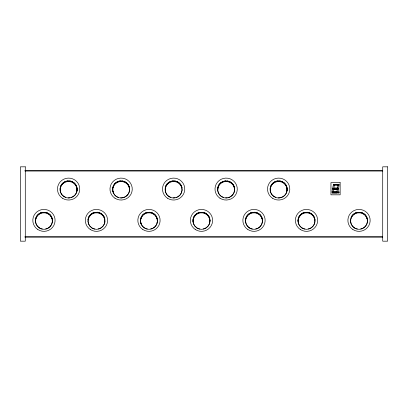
<?xml version="1.0" encoding="UTF-8"?>
<svg xmlns="http://www.w3.org/2000/svg" width="408" height="408" viewBox="0 0 408 408"><rect width="100%" height="100%" fill="white"/><g stroke="black" fill="none" stroke-linecap="round" stroke-linejoin="round"><path stroke-width="0.61" d="M331.923 192.403L332.551 188.817L333.586 189.46L332.551 188.817M332.617 188.547L333.428 184.589L334.239 185.762L333.846 188.001L332.617 188.501M333.586 189.368C334.81 190.878 330.169 194.121 333.203 191.561M336.88 191.648L337.278 189.414L338.502 188.802L337.697 192.826L336.88 191.648L337.697 192.775M337.538 188.001L337.921 185.803L339.109 184.712L338.543 188.608L337.538 187.955L338.543 188.608M338.375 191.816C337.656 194.744 340.553 191.541 338.686 191.78M337.753 185.558L338.849 184.498L337.753 185.558L334.514 185.513L333.749 184.457L338.849 184.544M337.921 185.849L339.109 184.758M332.275 192.872L333.428 191.852L336.61 191.852L337.37 192.959L332.275 192.918L333.428 191.898L336.61 191.852M338.502 188.848L337.278 189.414M332.994 188.731L334.228 188.134L337.125 188.134C339.788 189.307 334.637 189.46 334.03 189.276L332.994 188.731L334.03 189.23L336.773 189.276M333.749 184.457L338.742 184.436M24.914 170.809L382.714 170.809M24.914 170.927L382.714 170.927M24.914 236.885L382.714 236.885M24.914 237.002L382.714 237.002M338.686 192.999L338.375 192.918M333.749 184.503L334.514 185.513M337.37 192.959L332.377 192.979M337.125 188.134L334.228 188.134M223.441 197.39A8.532 8.405 0 0 1 218.917 184.946A8.532 8.405 0 0 1 232.274 183.58A8.532 8.405 0 0 1 230.444 196.676M229.959 196.936A8.532 8.405 0 0 1 228.393 197.528M227.302 197.747A8.532 8.405 0 0 1 225.629 197.809M217.765 189.847A8.395 8.267 0 0 1 225.548 181.009A8.395 8.267 0 0 1 234.518 188.669M217.632 189.853A8.532 8.405 0 0 1 225.537 180.877M227.205 180.923A8.532 8.405 0 0 1 234.651 188.664M166.892 194.575A8.532 8.405 0 0 1 168.698 182.565A8.532 8.405 0 0 1 180.8 184.87A8.532 8.405 0 0 1 177.934 196.676M177.444 196.936A8.532 8.405 0 0 1 175.884 197.528M174.792 197.747A8.532 8.405 0 0 1 173.119 197.809M170.932 197.39A8.532 8.405 0 0 1 167.244 194.999M165.694 191.959A8.395 8.267 0 0 1 165.403 190.919M165.296 188.226A8.395 8.267 0 0 1 181.856 187.598M165.566 192.005A8.532 8.405 0 0 1 165.271 190.944M165.164 188.21A8.532 8.405 0 0 1 173.023 180.877M174.695 180.923A8.532 8.405 0 0 1 175.792 181.132M176.327 181.285A8.532 8.405 0 0 1 181.988 187.573M65.907 197.39A8.532 8.405 0 0 1 61.807 184.345A8.532 8.405 0 0 1 75.674 184.717A8.532 8.405 0 0 1 70.859 197.528M69.768 197.747A8.532 8.405 0 0 1 68.095 197.809M76.939 190.291A8.395 8.267 0 0 1 76.73 191.357M60.287 190.383A8.395 8.267 0 0 1 68.284 180.994A8.395 8.267 0 0 1 76.99 189.751M77.071 190.306A8.532 8.405 0 0 1 76.857 191.388M60.155 190.403A8.532 8.405 0 0 1 64.79 181.744M65.295 181.514A8.532 8.405 0 0 1 68.003 180.877M69.671 180.923A8.532 8.405 0 0 1 72.833 181.958M73.307 182.243A8.532 8.405 0 0 1 77.122 189.761M275.956 197.39A8.532 8.405 0 0 1 271.968 184.197A8.532 8.405 0 0 1 285.921 185.023A8.532 8.405 0 0 1 280.362 197.651M279.817 197.747A8.532 8.405 0 0 1 278.144 197.809M286.972 188.129A8.395 8.267 0 0 1 286.895 190.827M270.428 190.919A8.395 8.267 0 0 1 276.971 181.157A8.395 8.267 0 0 1 286.88 187.598M287.105 188.114A8.532 8.405 0 0 1 287.028 190.852M270.295 190.944A8.532 8.405 0 0 1 274.834 181.744M275.339 181.514A8.532 8.405 0 0 1 278.047 180.877M279.715 180.923A8.532 8.405 0 0 1 280.816 181.132M281.352 181.285A8.532 8.405 0 0 1 282.882 181.958M283.351 182.243A8.532 8.405 0 0 1 287.013 187.573M114.735 194.999A8.532 8.405 0 0 1 116.652 182.264A8.532 8.405 0 0 1 129.05 186.334A8.532 8.405 0 0 1 122.828 197.651M122.283 197.747A8.532 8.405 0 0 1 120.61 197.809M118.422 197.39A8.532 8.405 0 0 1 115.117 195.396M113.608 192.959A8.395 8.267 0 0 1 119.978 181.065A8.395 8.267 0 0 1 129.362 190.827M125.817 182.243A8.532 8.405 0 0 1 129.494 190.852M113.485 193.015A8.532 8.405 0 0 1 117.3 181.744M117.805 181.514A8.532 8.405 0 0 1 120.513 180.877M122.181 180.923A8.532 8.405 0 0 1 123.282 181.132M123.818 181.285A8.532 8.405 0 0 1 125.343 181.958M354.322 227.746A8.532 8.405 0 0 1 353.359 214.445A8.532 8.405 0 0 1 366.654 216.974A8.532 8.405 0 0 1 360.733 228.964M357.403 228.985A8.532 8.405 0 0 1 356.322 228.704M355.801 228.516A8.532 8.405 0 0 1 354.797 228.031M367.338 219.443A8.395 8.267 0 0 1 367.266 222.136M350.793 222.227A8.395 8.267 0 0 1 350.64 220.075M351.053 217.954A8.395 8.267 0 0 1 358.979 212.303M359.525 212.318A8.395 8.267 0 0 1 367.246 218.912M367.475 219.422A8.532 8.405 0 0 1 367.399 222.161M350.661 222.253A8.532 8.405 0 0 1 350.503 220.065M351.12 217.398A8.532 8.405 0 0 1 357.311 212.339M360.641 212.318A8.532 8.405 0 0 1 367.379 218.887M304.893 228.985A8.532 8.405 0 0 1 299.39 216.102A8.532 8.405 0 0 1 313.579 216.026A8.532 8.405 0 0 1 308.224 228.964M298.136 221.156A8.395 8.267 0 0 1 305.913 212.323A8.395 8.267 0 0 1 314.884 219.983M297.998 221.167A8.532 8.405 0 0 1 304.796 212.339M307.02 212.18A8.532 8.405 0 0 1 315.022 219.973M249.298 227.746A8.532 8.405 0 0 1 248.339 214.445A8.532 8.405 0 0 1 261.63 216.974A8.532 8.405 0 0 1 255.709 228.964M252.379 228.985A8.532 8.405 0 0 1 249.773 228.031M245.667 219.54A8.395 8.267 0 0 1 245.876 218.474M246.034 217.954A8.395 8.267 0 0 1 262.227 218.912M245.534 219.524A8.532 8.405 0 0 1 245.744 218.438M245.907 217.913A8.532 8.405 0 0 1 252.287 212.339M254.51 212.18A8.532 8.405 0 0 1 256.698 212.599M257.219 212.787A8.532 8.405 0 0 1 262.359 218.887M196.789 227.746A8.532 8.405 0 0 1 195.825 214.445A8.532 8.405 0 0 1 209.12 216.974A8.532 8.405 0 0 1 203.199 228.964M199.869 228.985A8.532 8.405 0 0 1 198.788 228.704M198.268 228.516A8.532 8.405 0 0 1 197.263 228.031M193.259 222.227A8.395 8.267 0 0 1 199.803 212.471A8.395 8.267 0 0 1 209.712 218.912M209.804 219.443A8.395 8.267 0 0 1 209.87 221.065M193.127 222.253A8.532 8.405 0 0 1 199.777 212.339M203.108 212.318A8.532 8.405 0 0 1 209.845 218.887M209.998 219.973A8.532 8.405 0 0 1 210.003 221.075M145.758 228.516A8.532 8.405 0 0 1 142.53 215.23A8.532 8.405 0 0 1 156.341 216.49A8.532 8.405 0 0 1 150.685 228.964M147.359 228.985A8.532 8.405 0 0 1 146.278 228.704M157.355 221.564A8.395 8.267 0 0 1 144.35 227.97A8.395 8.267 0 0 1 145.222 213.675A8.395 8.267 0 0 1 157.355 221.564A8.395 8.267 0 0 1 157.095 222.666M141.239 223.778A8.395 8.267 0 0 1 140.877 222.753M140.658 221.697A8.395 8.267 0 0 1 148.655 212.308A8.395 8.267 0 0 1 157.355 221.065M157.442 221.615A8.532 8.405 0 0 1 157.228 222.702M141.112 223.829A8.532 8.405 0 0 1 140.745 222.788M140.525 221.717A8.532 8.405 0 0 1 147.262 212.339M149.486 212.18A8.532 8.405 0 0 1 157.493 221.075M91.764 227.746A8.532 8.405 0 0 1 90.806 214.445A8.532 8.405 0 0 1 104.096 216.974A8.532 8.405 0 0 1 98.175 228.964M94.845 228.985A8.532 8.405 0 0 1 92.239 228.031M104.708 222.136A8.395 8.267 0 0 1 104.433 223.186M88.133 219.54A8.395 8.267 0 0 1 104.693 218.912M104.841 222.161A8.532 8.405 0 0 1 104.56 223.227M88.001 219.524A8.532 8.405 0 0 1 94.753 212.339M96.977 212.18A8.532 8.405 0 0 1 99.159 212.599M99.685 212.787A8.532 8.405 0 0 1 104.825 218.887M39.255 227.746A8.532 8.405 0 0 1 38.291 214.445A8.532 8.405 0 0 1 51.581 216.974A8.532 8.405 0 0 1 45.665 228.964M42.335 228.985A8.532 8.405 0 0 1 41.254 228.704M40.734 228.516A8.532 8.405 0 0 1 39.724 228.031M35.572 220.075A8.395 8.267 0 0 1 52.178 218.912M35.435 220.065A8.532 8.405 0 0 1 42.243 212.339M45.569 212.318A8.532 8.405 0 0 1 46.65 212.599M47.17 212.787A8.532 8.405 0 0 1 52.311 218.887M25.286 166.821L20.4 166.821L20.4 241.179L25.286 241.179L25.286 166.821M387.6 166.821L382.714 166.821L382.714 241.179L387.6 241.179L387.6 166.821M340.145 182.631L330.959 182.631L330.959 194.825L340.145 194.825L340.145 182.631M221.513 196.661A8.395 8.267 0 0 0 234.524 190.256A8.395 8.267 0 0 0 222.386 182.361A8.395 8.267 0 0 0 221.513 196.661M220.004 198.227A11.138 10.97 0 0 0 237.257 189.73A11.138 10.97 0 0 0 221.161 179.26A11.138 10.97 0 0 0 220.004 198.227M169.004 196.661A8.395 8.267 0 0 0 182.009 190.256A8.395 8.267 0 0 0 169.876 182.361A8.395 8.267 0 0 0 169.004 196.661M167.494 198.227A11.138 10.97 0 0 0 184.748 189.73A11.138 10.97 0 0 0 168.647 179.26A11.138 10.97 0 0 0 167.494 198.227M63.98 196.661A8.395 8.267 0 0 0 76.99 190.256A8.395 8.267 0 0 0 64.852 182.361A8.395 8.267 0 0 0 63.98 196.661M62.47 198.227A11.138 10.97 0 0 0 79.723 189.73A11.138 10.97 0 0 0 63.623 179.26A11.138 10.97 0 0 0 62.47 198.227M274.028 196.661A8.395 8.267 0 0 0 287.033 190.256A8.395 8.267 0 0 0 274.895 182.361A8.395 8.267 0 0 0 274.028 196.661M272.519 198.227A11.138 10.97 0 0 0 289.772 189.73A11.138 10.97 0 0 0 273.671 179.26A11.138 10.97 0 0 0 272.519 198.227M116.494 196.661A8.395 8.267 0 0 0 129.499 190.256A8.395 8.267 0 0 0 117.361 182.361A8.395 8.267 0 0 0 116.494 196.661M114.985 198.227A11.138 10.97 0 0 0 132.238 189.73A11.138 10.97 0 0 0 116.137 179.26A11.138 10.97 0 0 0 114.985 198.227M354.394 227.97A8.395 8.267 0 0 0 367.404 221.564A8.395 8.267 0 0 0 355.266 213.675A8.395 8.267 0 0 0 354.394 227.97M352.884 229.536A11.138 10.97 0 0 0 370.138 221.039A11.138 10.97 0 0 0 354.042 210.574A11.138 10.97 0 0 0 352.884 229.536M301.884 227.97A8.395 8.267 0 0 0 314.889 221.564A8.395 8.267 0 0 0 302.756 213.675A8.395 8.267 0 0 0 301.884 227.97M300.375 229.536A11.138 10.97 0 0 0 317.628 221.039A11.138 10.97 0 0 0 301.527 210.574A11.138 10.97 0 0 0 300.375 229.536M249.375 227.97A8.395 8.267 0 0 0 262.38 221.564A8.395 8.267 0 0 0 250.242 213.675A8.395 8.267 0 0 0 249.375 227.97M247.865 229.536A11.138 10.97 0 0 0 265.118 221.039A11.138 10.97 0 0 0 249.018 210.574A11.138 10.97 0 0 0 247.865 229.536M196.86 227.97A8.395 8.267 0 0 0 209.87 221.564A8.395 8.267 0 0 0 197.732 213.675A8.395 8.267 0 0 0 196.86 227.97M195.35 229.536A11.138 10.97 0 0 0 212.604 221.039A11.138 10.97 0 0 0 196.508 210.574A11.138 10.97 0 0 0 195.35 229.536M142.841 229.536A11.138 10.97 0 0 0 160.094 221.039A11.138 10.97 0 0 0 143.993 210.574A11.138 10.97 0 0 0 142.841 229.536M91.841 227.97A8.395 8.267 0 0 0 104.846 221.564A8.395 8.267 0 0 0 92.708 213.675A8.395 8.267 0 0 0 91.841 227.97M90.326 229.536A11.138 10.97 0 0 0 107.579 221.039A11.138 10.97 0 0 0 91.484 210.574A11.138 10.97 0 0 0 90.326 229.536M39.326 227.97A8.395 8.267 0 0 0 52.336 221.564A8.395 8.267 0 0 0 40.198 213.675A8.395 8.267 0 0 0 39.326 227.97M37.817 229.536A11.138 10.97 0 0 0 55.07 221.039A11.138 10.97 0 0 0 38.969 210.574A11.138 10.97 0 0 0 37.817 229.536"/></g></svg>
